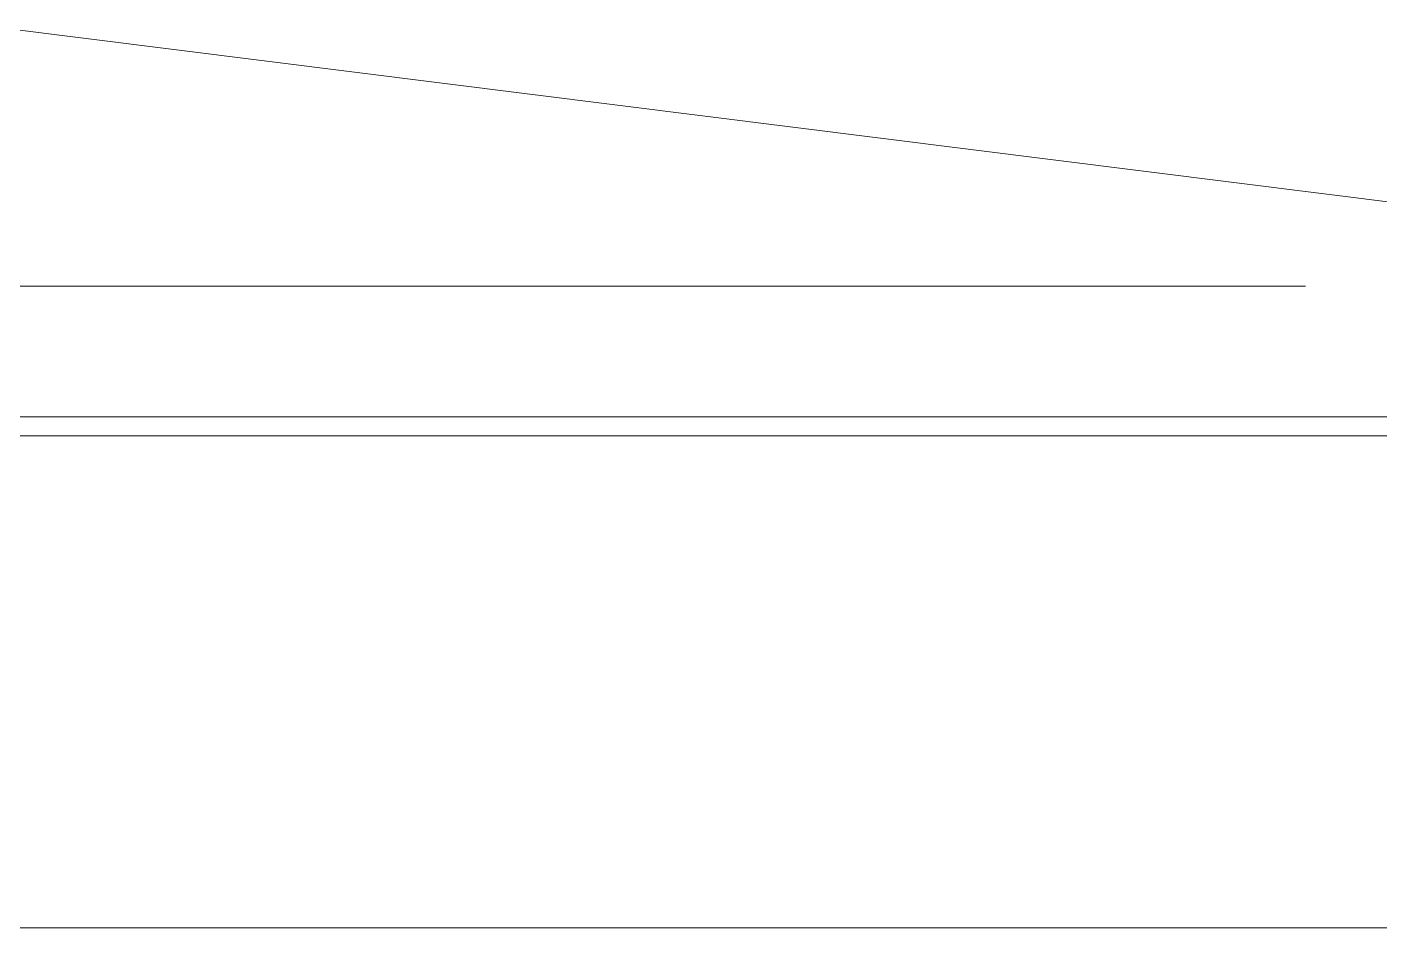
# Model space of a CAD drawing. Header units: millimetres. Extents: x -88595 to 880822, y -1054509 to -148035.
# Drawn here: x 559400 to 560911, y -247969 to -246962 of the extents above; entities that cross this region are included whole.
import ezdxf

# ---------------------------------------------------------------- set-up
doc = ezdxf.new("R2010")
doc.units = ezdxf.units.MM
doc.linetypes.add('ADSK_Линия сетки', pattern=[25, 20, -2.5, 0, -2.5])
for name, color, linetype, lineweight in [('Крыша', 7, 'Continuous', 9), ('Оборудование', 7, 'Continuous', 18), ('Ограждение', 7, 'Continuous', 9), ('Оси', 7, 'Continuous', 9)]:
    doc.layers.add(name, color=color, linetype=linetype, lineweight=lineweight)

# ---------------------------------------------------------------- blocks, each defined once
blk = doc.blocks.new('Кровля')
at = {"layer": 'Крыша'}
blk.add_line((571630.5, 679475.1), (575101.4, 679039.7), dxfattribs=at)
at = {"layer": 'Ограждение'}
for p, q in [((552426.3, 679039.7), (576176.3, 679039.7)), ((552447.5, 679018.5), (576197.5, 679018.5)), ((552997.5, 678468.5), (576747.5, 678468.5))]:
    blk.add_line(p, q, dxfattribs=at)
at = {"layer": 'Оси', "linetype": 'ADSK_Линия сетки', "ltscale": 100}
blk.add_line((580595.5, 679185.5), (508358.2, 679185.5), dxfattribs=at)

msp = doc.modelspace()

# ---------------------------------------------------------------- block references
at = {"layer": 'Оборудование', "color": 5, "true_color": 0x0000ff}
msp.add_blockref('Кровля', (-12267.3, -926437.4), dxfattribs=at)

doc.saveas('drawing.dxf')
